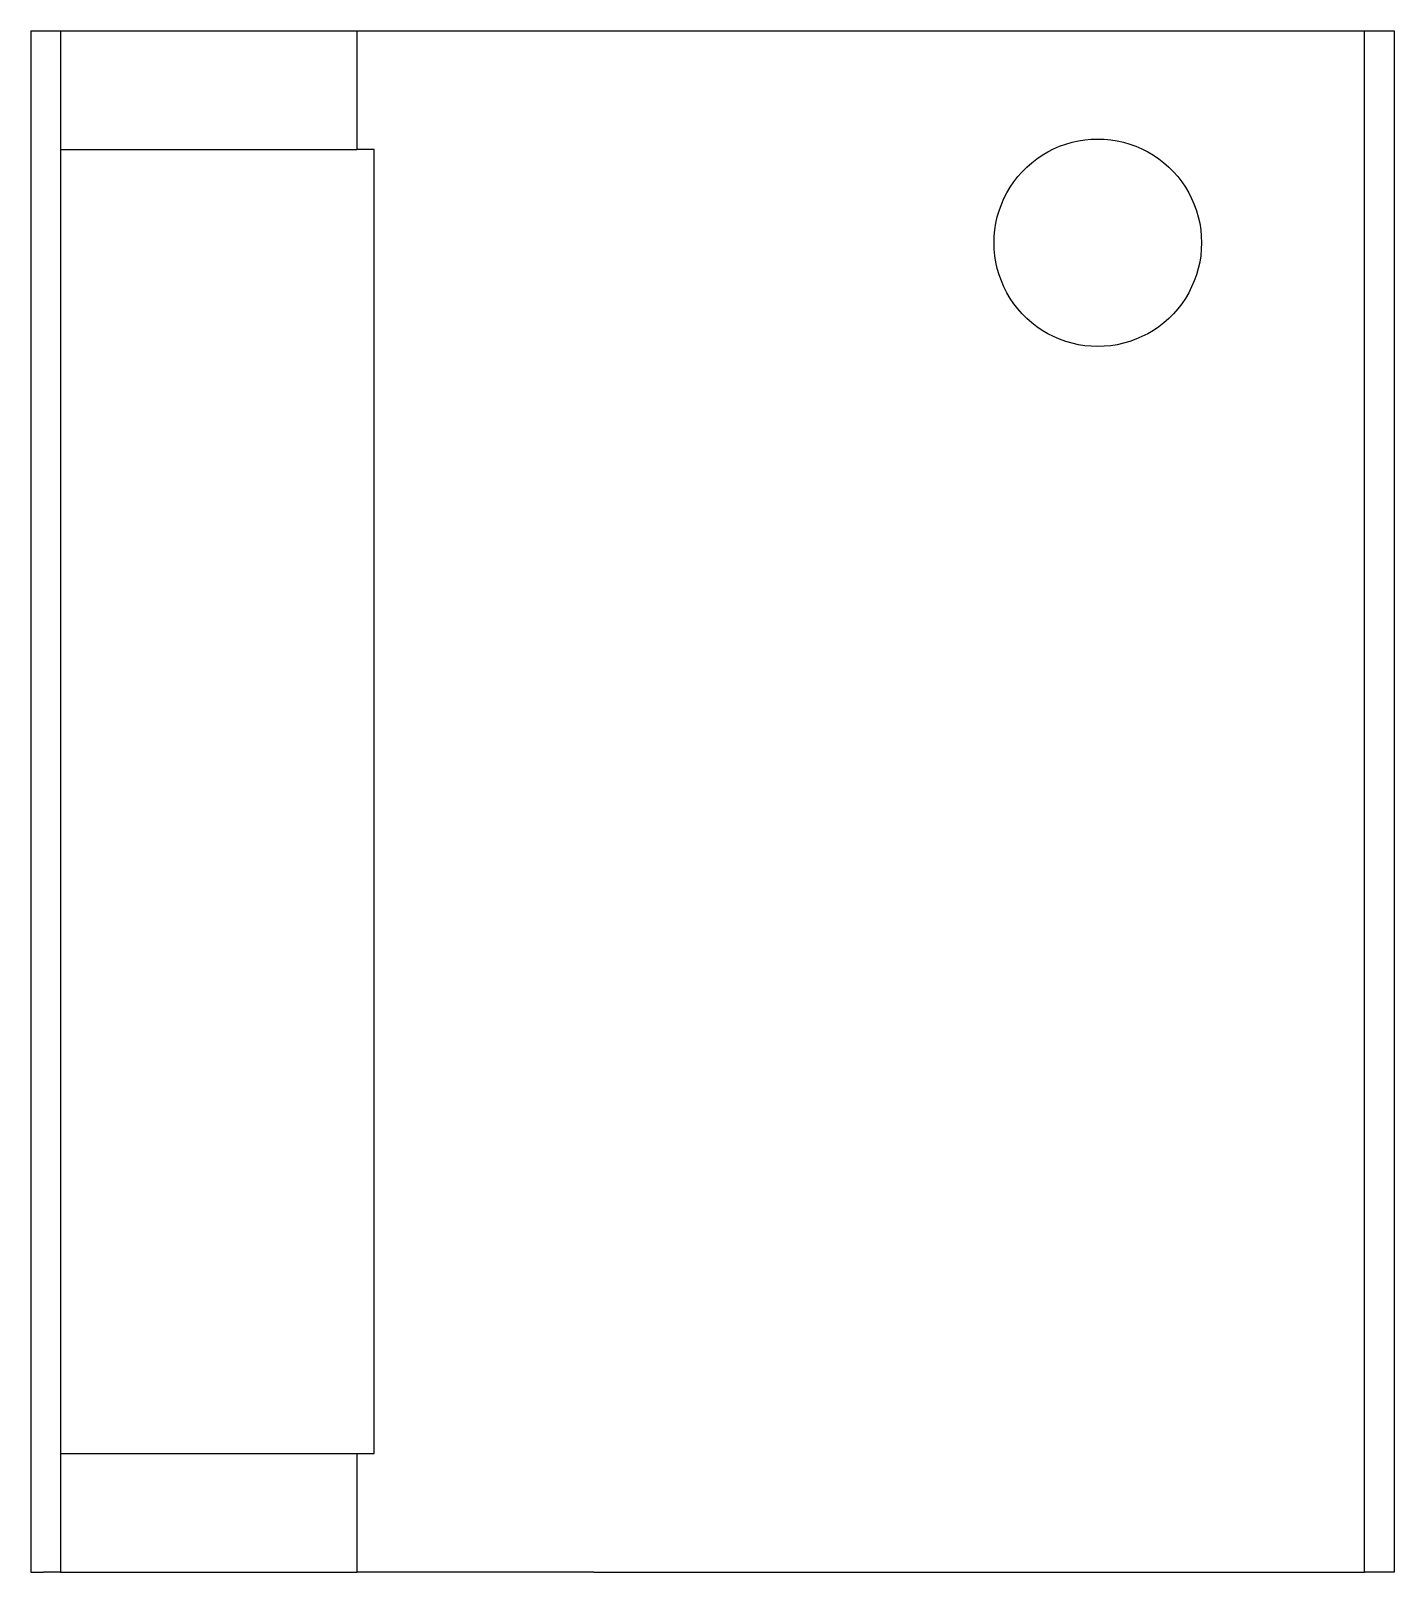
# Model space of a CAD drawing. Header units: metres. Extents: x -46 to 0, y 0 to 52.
import ezdxf

# ---------------------------------------------------------------- set-up
doc = ezdxf.new("R2010")
doc.units = ezdxf.units.M

msp = doc.modelspace()

# ---------------------------------------------------------------- linework, layer by layer
for points in [[(-46, 52), (-46, 50.96), (-46, 49.92), (-46, 48.88), (-46, 47.84), (-46, 46.8), (-46, 45.76), (-46, 44.72), (-46, 43.68), (-46, 42.64), (-46, 41.6), (-46, 40.56), (-46, 39.52), (-46, 38.48), (-46, 37.44), (-46, 36.4), (-46, 35.36), (-46, 34.32), (-46, 33.28), (-46, 32.24), (-46, 31.2), (-46, 30.16), (-46, 29.12), (-46, 28.08), (-46, 27.04), (-46, 26), (-46, 24.96), (-46, 23.92), (-46, 22.88), (-46, 21.84), (-46, 20.8), (-46, 19.76), (-46, 18.72), (-46, 17.68), (-46, 16.64), (-46, 15.6), (-46, 14.56), (-46, 13.52), (-46, 12.48), (-46, 11.44), (-46, 10.4), (-46, 9.36), (-46, 8.32), (-46, 7.28), (-46, 6.24), (-46, 5.2), (-46, 4.16), (-46, 3.12), (-46, 2.08), (-46, 1.04), (-46, 0)], [(-46, 52), (-45.999, 52), (-45.999, 52), (-45.998, 52), (-45.997, 52), (-45.995, 52), (-45.993, 52), (-45.991, 52), (-45.988, 52), (-45.985, 52), (-45.982, 52), (-45.979, 52), (-45.975, 52), (-45.97, 52), (-45.966, 52), (-45.961, 52), (-45.955, 52), (-45.95, 52), (-45.944, 52), (-45.937, 52), (-45.93, 52), (-45.923, 52), (-45.916, 52), (-45.908, 52), (-45.9, 52), (-45.892, 52), (-45.883, 52), (-45.873, 52), (-45.864, 52), (-45.854, 52), (-45.844, 52), (-45.834, 52), (-45.823, 52), (-45.812, 52), (-45.8, 52), (-45.788, 52), (-45.776, 52), (-45.764, 52), (-45.751, 52), (-45.738, 52), (-45.724, 52), (-45.71, 52), (-45.696, 52), (-45.682, 52), (-45.667, 52), (-45.652, 52), (-45.636, 52), (-45.621, 52), (-45.604, 52), (-45.588, 52), (-45.571, 52)], [(-45.571, 52), (-45.55, 52), (-45.528, 52), (-45.506, 52), (-45.485, 52), (-45.465, 52), (-45.444, 52), (-45.424, 52), (-45.405, 52), (-45.386, 52), (-45.368, 52), (-45.35, 52), (-45.332, 52), (-45.315, 52), (-45.298, 52), (-45.282, 52), (-45.267, 52), (-45.251, 52), (-45.236, 52), (-45.222, 52), (-45.208, 52), (-45.194, 52), (-45.181, 52), (-45.169, 52), (-45.156, 52), (-45.144, 52), (-45.133, 52), (-45.123, 52), (-45.112, 52), (-45.102, 52), (-45.093, 52), (-45.084, 52), (-45.075, 52), (-45.067, 52), (-45.06, 52), (-45.052, 52), (-45.046, 52), (-45.04, 52), (-45.034, 52), (-45.028, 52), (-45.024, 52), (-45.019, 52), (-45.015, 52), (-45.011, 52), (-45.009, 52), (-45.006, 52), (-45.004, 52), (-45.002, 52), (-45.002, 52), (-45.001, 52), (-45, 52)], [(-45, 52), (-45, 51.92), (-45, 51.84), (-45, 51.76), (-45, 51.68), (-45, 51.6), (-45, 51.52), (-45, 51.44), (-45, 51.36), (-45, 51.28), (-45, 51.2), (-45, 51.12), (-45, 51.04), (-45, 50.96), (-45, 50.88), (-45, 50.8), (-45, 50.72), (-45, 50.64), (-45, 50.56), (-45, 50.48), (-45, 50.4), (-45, 50.32), (-45, 50.24), (-45, 50.16), (-45, 50.08), (-45, 50), (-45, 49.92), (-45, 49.84), (-45, 49.76), (-45, 49.68), (-45, 49.6), (-45, 49.52), (-45, 49.44), (-45, 49.36), (-45, 49.28), (-45, 49.2), (-45, 49.12), (-45, 49.04), (-45, 48.96), (-45, 48.88), (-45, 48.8), (-45, 48.72), (-45, 48.64), (-45, 48.56), (-45, 48.48), (-45, 48.4), (-45, 48.32), (-45, 48.24), (-45, 48.16), (-45, 48.08), (-45, 48)], [(-45, 52), (-44.965, 52), (-44.93, 52), (-44.895, 52), (-44.83, 52), (-44.727, 52), (-44.623, 52), (-44.52, 52), (-44.362, 52), (-44.195, 52), (-44.028, 52), (-43.846, 52), (-43.624, 52), (-43.402, 52), (-43.181, 52), (-42.928, 52), (-42.662, 52), (-42.397, 52), (-42.127, 52), (-41.831, 52), (-41.535, 52), (-41.239, 52), (-40.935, 52), (-40.623, 52), (-40.312, 52), (-40, 52), (-39.688, 52), (-39.377, 52), (-39.065, 52), (-38.761, 52), (-38.465, 52), (-38.169, 52), (-37.873, 52), (-37.603, 52), (-37.338, 52), (-37.072, 52), (-36.819, 52), (-36.598, 52), (-36.376, 52), (-36.154, 52), (-35.972, 52), (-35.805, 52), (-35.638, 52), (-35.48, 52), (-35.377, 52), (-35.273, 52), (-35.17, 52), (-35.105, 52), (-35.07, 52), (-35.035, 52), (-35, 52)], [(-35, 52), (-35, 51.92), (-35, 51.84), (-35, 51.76), (-35, 51.68), (-35, 51.6), (-35, 51.52), (-35, 51.44), (-35, 51.36), (-35, 51.28), (-35, 51.2), (-35, 51.12), (-35, 51.04), (-35, 50.96), (-35, 50.88), (-35, 50.8), (-35, 50.72), (-35, 50.64), (-35, 50.56), (-35, 50.48), (-35, 50.4), (-35, 50.32), (-35, 50.24), (-35, 50.16), (-35, 50.08), (-35, 50), (-35, 49.92), (-35, 49.84), (-35, 49.76), (-35, 49.68), (-35, 49.6), (-35, 49.52), (-35, 49.44), (-35, 49.36), (-35, 49.28), (-35, 49.2), (-35, 49.12), (-35, 49.04), (-35, 48.96), (-35, 48.88), (-35, 48.8), (-35, 48.72), (-35, 48.64), (-35, 48.56), (-35, 48.48), (-35, 48.4), (-35, 48.32), (-35, 48.24), (-35, 48.16), (-35, 48.08), (-35, 48)], [(-35, 52), (-34.986, 52), (-34.972, 52), (-34.958, 52), (-34.932, 52), (-34.89, 52), (-34.848, 52), (-34.805, 52), (-34.74, 52), (-34.67, 52), (-34.601, 52), (-34.524, 52), (-34.427, 52), (-34.331, 52), (-34.235, 52), (-34.121, 52), (-33.999, 52), (-33.878, 52), (-33.753, 52), (-33.608, 52), (-33.462, 52), (-33.317, 52), (-33.159, 52), (-32.992, 52), (-32.824, 52), (-32.657, 52), (-32.47, 52), (-32.282, 52), (-32.095, 52), (-31.9, 52), (-31.695, 52), (-31.49, 52), (-31.286, 52), (-31.068, 52), (-30.848, 52), (-30.628, 52), (-30.405, 52), (-30.173, 52), (-29.941, 52), (-29.709, 52), (-29.47, 52), (-29.228, 52), (-28.987, 52), (-28.745, 52), (-28.497, 52), (-28.249, 52), (-28.002, 52), (-27.752, 52), (-27.502, 52), (-27.251, 52), (-27, 52)], [(-27, 52), (-26.48, 52), (-25.96, 52), (-25.44, 52), (-24.92, 52), (-24.4, 52), (-23.88, 52), (-23.36, 52), (-22.84, 52), (-22.32, 52), (-21.8, 52), (-21.28, 52), (-20.76, 52), (-20.24, 52), (-19.72, 52), (-19.2, 52), (-18.68, 52), (-18.16, 52), (-17.64, 52), (-17.12, 52), (-16.6, 52), (-16.08, 52), (-15.56, 52), (-15.04, 52), (-14.52, 52), (-14, 52), (-13.48, 52), (-12.96, 52), (-12.44, 52), (-11.92, 52), (-11.4, 52), (-10.88, 52), (-10.36, 52), (-9.84, 52), (-9.32, 52), (-8.8, 52), (-8.28, 52), (-7.76, 52), (-7.24, 52), (-6.72, 52), (-6.2, 52), (-5.68, 52), (-5.16, 52), (-4.64, 52), (-4.12, 52), (-3.6, 52), (-3.08, 52), (-2.56, 52), (-2.04, 52), (-1.52, 52), (-1, 52)], [(-1, 0), (-1, 1.04), (-1, 2.08), (-1, 3.12), (-1, 4.16), (-1, 5.2), (-1, 6.24), (-1, 7.28), (-1, 8.32), (-1, 9.36), (-1, 10.4), (-1, 11.44), (-1, 12.48), (-1, 13.52), (-1, 14.56), (-1, 15.6), (-1, 16.64), (-1, 17.68), (-1, 18.72), (-1, 19.76), (-1, 20.8), (-1, 21.84), (-1, 22.88), (-1, 23.92), (-1, 24.96), (-1, 26), (-1, 27.04), (-1, 28.08), (-1, 29.12), (-1, 30.16), (-1, 31.2), (-1, 32.24), (-1, 33.28), (-1, 34.32), (-1, 35.36), (-1, 36.4), (-1, 37.44), (-1, 38.48), (-1, 39.52), (-1, 40.56), (-1, 41.6), (-1, 42.64), (-1, 43.68), (-1, 44.72), (-1, 45.76), (-1, 46.8), (-1, 47.84), (-1, 48.88), (-1, 49.92), (-1, 50.96), (-1, 52)], [(-1, 52), (-0.98, 52), (-0.96, 52), (-0.94, 52), (-0.92, 52), (-0.9, 52), (-0.88, 52), (-0.86, 52), (-0.84, 52), (-0.82, 52), (-0.8, 52), (-0.78, 52), (-0.76, 52), (-0.74, 52), (-0.72, 52), (-0.7, 52), (-0.68, 52), (-0.66, 52), (-0.64, 52), (-0.62, 52), (-0.6, 52), (-0.58, 52), (-0.56, 52), (-0.54, 52), (-0.52, 52), (-0.5, 52), (-0.48, 52), (-0.46, 52), (-0.44, 52), (-0.42, 52), (-0.4, 52), (-0.38, 52), (-0.36, 52), (-0.34, 52), (-0.32, 52), (-0.3, 52), (-0.28, 52), (-0.26, 52), (-0.24, 52), (-0.22, 52), (-0.2, 52), (-0.18, 52), (-0.16, 52), (-0.14, 52), (-0.12, 52), (-0.1, 52), (-0.08, 52), (-0.06, 52), (-0.04, 52), (-0.02, 52), (0, 52)], [(0, 52), (0, 50.96), (0, 49.92), (0, 48.88), (0, 47.84), (0, 46.8), (0, 45.76), (0, 44.72), (0, 43.68), (0, 42.64), (0, 41.6), (0, 40.56), (0, 39.52), (0, 38.48), (0, 37.44), (0, 36.4), (0, 35.36), (0, 34.32), (0, 33.28), (0, 32.24), (0, 31.2), (0, 30.16), (0, 29.12), (0, 28.08), (0, 27.04), (0, 26), (0, 24.96), (0, 23.92), (0, 22.88), (0, 21.84), (0, 20.8), (0, 19.76), (0, 18.72), (0, 17.68), (0, 16.64), (0, 15.6), (0, 14.56), (0, 13.52), (0, 12.48), (0, 11.44), (0, 10.4), (0, 9.36), (0, 8.32), (0, 7.28), (0, 6.24), (0, 5.2), (0, 4.16), (0, 3.12), (0, 2.08), (0, 1.04), (0, 0)], [(-45, 48), (-45, 47.12), (-45, 46.24), (-45, 45.36), (-45, 44.48), (-45, 43.6), (-45, 42.72), (-45, 41.84), (-45, 40.96), (-45, 40.08), (-45, 39.2), (-45, 38.32), (-45, 37.44), (-45, 36.56), (-45, 35.68), (-45, 34.8), (-45, 33.92), (-45, 33.04), (-45, 32.16), (-45, 31.28), (-45, 30.4), (-45, 29.52), (-45, 28.64), (-45, 27.76), (-45, 26.88), (-45, 26), (-45, 25.12), (-45, 24.24), (-45, 23.36), (-45, 22.48), (-45, 21.6), (-45, 20.72), (-45, 19.84), (-45, 18.96), (-45, 18.08), (-45, 17.2), (-45, 16.32), (-45, 15.44), (-45, 14.56), (-45, 13.68), (-45, 12.8), (-45, 11.92), (-45, 11.04), (-45, 10.16), (-45, 9.28), (-45, 8.4), (-45, 7.52), (-45, 6.64), (-45, 5.76), (-45, 4.88), (-45, 4)], [(-45, 48), (-44.965, 48), (-44.93, 48), (-44.895, 48), (-44.83, 48), (-44.727, 48), (-44.623, 48), (-44.52, 48), (-44.362, 48), (-44.195, 48), (-44.028, 48), (-43.846, 48), (-43.624, 48), (-43.402, 48), (-43.181, 48), (-42.928, 48), (-42.662, 48), (-42.397, 48), (-42.127, 48), (-41.831, 48), (-41.535, 48), (-41.239, 48), (-40.935, 48), (-40.623, 48), (-40.312, 48), (-40, 48), (-39.688, 48), (-39.377, 48), (-39.065, 48), (-38.761, 48), (-38.465, 48), (-38.169, 48), (-37.873, 48), (-37.603, 48), (-37.338, 48), (-37.072, 48), (-36.819, 48), (-36.598, 48), (-36.376, 48), (-36.154, 48), (-35.972, 48), (-35.805, 48), (-35.638, 48), (-35.48, 48), (-35.377, 48), (-35.273, 48), (-35.17, 48), (-35.105, 48), (-35.07, 48), (-35.035, 48), (-35, 48)], [(-34.416, 48), (-34.438, 48), (-34.461, 48), (-34.483, 48), (-34.505, 48), (-34.525, 48), (-34.546, 48), (-34.567, 48), (-34.586, 48), (-34.605, 48), (-34.624, 48), (-34.643, 48), (-34.66, 48), (-34.678, 48), (-34.695, 48), (-34.712, 48), (-34.728, 48), (-34.743, 48), (-34.759, 48), (-34.773, 48), (-34.787, 48), (-34.802, 48), (-34.815, 48), (-34.828, 48), (-34.84, 48), (-34.853, 48), (-34.864, 48), (-34.875, 48), (-34.885, 48), (-34.896, 48), (-34.905, 48), (-34.914, 48), (-34.923, 48), (-34.931, 48), (-34.939, 48), (-34.946, 48), (-34.953, 48), (-34.959, 48), (-34.965, 48), (-34.971, 48), (-34.976, 48), (-34.98, 48), (-34.984, 48), (-34.988, 48), (-34.991, 48), (-34.993, 48), (-34.996, 48), (-34.997, 48), (-34.998, 48), (-34.999, 48), (-35, 48)], [(-34.416, 4), (-34.416, 4.88), (-34.416, 5.76), (-34.416, 6.64), (-34.416, 7.52), (-34.416, 8.4), (-34.416, 9.28), (-34.416, 10.16), (-34.416, 11.04), (-34.416, 11.92), (-34.416, 12.8), (-34.416, 13.68), (-34.416, 14.56), (-34.416, 15.44), (-34.416, 16.32), (-34.416, 17.2), (-34.416, 18.08), (-34.416, 18.96), (-34.416, 19.84), (-34.416, 20.72), (-34.416, 21.6), (-34.416, 22.48), (-34.416, 23.36), (-34.416, 24.24), (-34.416, 25.12), (-34.416, 26), (-34.416, 26.88), (-34.416, 27.76), (-34.416, 28.64), (-34.416, 29.52), (-34.416, 30.4), (-34.416, 31.28), (-34.416, 32.16), (-34.416, 33.04), (-34.416, 33.92), (-34.416, 34.8), (-34.416, 35.68), (-34.416, 36.56), (-34.416, 37.44), (-34.416, 38.32), (-34.416, 39.2), (-34.416, 40.08), (-34.416, 40.96), (-34.416, 41.84), (-34.416, 42.72), (-34.416, 43.6), (-34.416, 44.48), (-34.416, 45.36), (-34.416, 46.24), (-34.416, 47.12), (-34.416, 48)], [(-13.5, 44.85), (-13.493, 45.07), (-13.472, 45.289), (-13.438, 45.506), (-13.39, 45.72), (-13.329, 45.932), (-13.254, 46.138), (-13.167, 46.34), (-13.067, 46.536), (-12.955, 46.725), (-12.832, 46.907), (-12.697, 47.081), (-12.551, 47.246), (-12.396, 47.401), (-12.231, 47.547), (-12.057, 47.682), (-11.875, 47.805), (-11.686, 47.917), (-11.49, 48.017), (-11.288, 48.104), (-11.082, 48.179), (-10.87, 48.24), (-10.656, 48.288), (-10.439, 48.322), (-10.22, 48.343), (-10, 48.35), (-9.78, 48.343), (-9.561, 48.322), (-9.344, 48.288), (-9.13, 48.24), (-8.918, 48.179), (-8.712, 48.104), (-8.51, 48.017), (-8.314, 47.917), (-8.125, 47.805), (-7.943, 47.682), (-7.769, 47.547), (-7.604, 47.401), (-7.449, 47.246), (-7.303, 47.081), (-7.168, 46.907), (-7.045, 46.725), (-6.933, 46.536), (-6.833, 46.34), (-6.746, 46.138), (-6.671, 45.932), (-6.61, 45.72), (-6.562, 45.506), (-6.528, 45.289), (-6.507, 45.07), (-6.5, 44.85)], [(-6.5, 44.85), (-6.507, 44.63), (-6.528, 44.411), (-6.562, 44.194), (-6.61, 43.98), (-6.671, 43.768), (-6.746, 43.562), (-6.833, 43.36), (-6.933, 43.164), (-7.045, 42.975), (-7.168, 42.793), (-7.303, 42.619), (-7.449, 42.454), (-7.604, 42.299), (-7.769, 42.153), (-7.943, 42.018), (-8.125, 41.895), (-8.314, 41.783), (-8.51, 41.683), (-8.712, 41.596), (-8.918, 41.521), (-9.13, 41.46), (-9.344, 41.412), (-9.561, 41.378), (-9.78, 41.357), (-10, 41.35), (-10.22, 41.357), (-10.439, 41.378), (-10.656, 41.412), (-10.87, 41.46), (-11.082, 41.521), (-11.288, 41.596), (-11.49, 41.683), (-11.686, 41.783), (-11.875, 41.895), (-12.057, 42.018), (-12.231, 42.153), (-12.396, 42.299), (-12.551, 42.454), (-12.697, 42.619), (-12.832, 42.793), (-12.955, 42.975), (-13.067, 43.164), (-13.167, 43.36), (-13.254, 43.562), (-13.329, 43.768), (-13.39, 43.98), (-13.438, 44.194), (-13.472, 44.411), (-13.493, 44.63), (-13.5, 44.85)], [(-45, 4), (-45, 3.92), (-45, 3.84), (-45, 3.76), (-45, 3.68), (-45, 3.6), (-45, 3.52), (-45, 3.44), (-45, 3.36), (-45, 3.28), (-45, 3.2), (-45, 3.12), (-45, 3.04), (-45, 2.96), (-45, 2.88), (-45, 2.8), (-45, 2.72), (-45, 2.64), (-45, 2.56), (-45, 2.48), (-45, 2.4), (-45, 2.32), (-45, 2.24), (-45, 2.16), (-45, 2.08), (-45, 2), (-45, 1.92), (-45, 1.84), (-45, 1.76), (-45, 1.68), (-45, 1.6), (-45, 1.52), (-45, 1.44), (-45, 1.36), (-45, 1.28), (-45, 1.2), (-45, 1.12), (-45, 1.04), (-45, 0.96), (-45, 0.88), (-45, 0.8), (-45, 0.72), (-45, 0.64), (-45, 0.56), (-45, 0.48), (-45, 0.4), (-45, 0.32), (-45, 0.24), (-45, 0.16), (-45, 0.08), (-45, 0)], [(-45, 4), (-44.965, 4), (-44.93, 4), (-44.895, 4), (-44.83, 4), (-44.727, 4), (-44.623, 4), (-44.52, 4), (-44.362, 4), (-44.195, 4), (-44.028, 4), (-43.846, 4), (-43.624, 4), (-43.402, 4), (-43.181, 4), (-42.928, 4), (-42.662, 4), (-42.397, 4), (-42.127, 4), (-41.831, 4), (-41.535, 4), (-41.239, 4), (-40.935, 4), (-40.623, 4), (-40.312, 4), (-40, 4), (-39.688, 4), (-39.377, 4), (-39.065, 4), (-38.761, 4), (-38.465, 4), (-38.169, 4), (-37.873, 4), (-37.603, 4), (-37.338, 4), (-37.072, 4), (-36.819, 4), (-36.598, 4), (-36.376, 4), (-36.154, 4), (-35.972, 4), (-35.805, 4), (-35.638, 4), (-35.48, 4), (-35.377, 4), (-35.273, 4), (-35.17, 4), (-35.105, 4), (-35.07, 4), (-35.035, 4), (-35, 4)], [(-35, 4), (-35, 3.92), (-35, 3.84), (-35, 3.76), (-35, 3.68), (-35, 3.6), (-35, 3.52), (-35, 3.44), (-35, 3.36), (-35, 3.28), (-35, 3.2), (-35, 3.12), (-35, 3.04), (-35, 2.96), (-35, 2.88), (-35, 2.8), (-35, 2.72), (-35, 2.64), (-35, 2.56), (-35, 2.48), (-35, 2.4), (-35, 2.32), (-35, 2.24), (-35, 2.16), (-35, 2.08), (-35, 2), (-35, 1.92), (-35, 1.84), (-35, 1.76), (-35, 1.68), (-35, 1.6), (-35, 1.52), (-35, 1.44), (-35, 1.36), (-35, 1.28), (-35, 1.2), (-35, 1.12), (-35, 1.04), (-35, 0.96), (-35, 0.88), (-35, 0.8), (-35, 0.72), (-35, 0.64), (-35, 0.56), (-35, 0.48), (-35, 0.4), (-35, 0.32), (-35, 0.24), (-35, 0.16), (-35, 0.08), (-35, 0)], [(-35, 4), (-34.999, 4), (-34.998, 4), (-34.997, 4), (-34.996, 4), (-34.993, 4), (-34.991, 4), (-34.988, 4), (-34.984, 4), (-34.98, 4), (-34.976, 4), (-34.971, 4), (-34.965, 4), (-34.959, 4), (-34.953, 4), (-34.946, 4), (-34.939, 4), (-34.931, 4), (-34.923, 4), (-34.914, 4), (-34.905, 4), (-34.896, 4), (-34.885, 4), (-34.875, 4), (-34.864, 4), (-34.853, 4), (-34.84, 4), (-34.828, 4), (-34.815, 4), (-34.802, 4), (-34.787, 4), (-34.773, 4), (-34.759, 4), (-34.743, 4), (-34.728, 4), (-34.712, 4), (-34.695, 4), (-34.678, 4), (-34.66, 4), (-34.643, 4), (-34.624, 4), (-34.605, 4), (-34.586, 4), (-34.567, 4), (-34.546, 4), (-34.525, 4), (-34.505, 4), (-34.483, 4), (-34.461, 4), (-34.438, 4), (-34.416, 4)], [(-46, 0), (-45.999, 0), (-45.999, 0), (-45.998, 0), (-45.997, 0), (-45.995, 0), (-45.993, 0), (-45.991, 0), (-45.988, 0), (-45.985, 0), (-45.982, 0), (-45.979, 0), (-45.975, 0), (-45.97, 0), (-45.966, 0), (-45.961, 0), (-45.955, 0), (-45.95, 0), (-45.944, 0), (-45.937, 0), (-45.93, 0), (-45.923, 0), (-45.916, 0), (-45.908, 0), (-45.9, 0), (-45.892, 0), (-45.883, 0), (-45.873, 0), (-45.864, 0), (-45.854, 0), (-45.844, 0), (-45.834, 0), (-45.823, 0), (-45.812, 0), (-45.8, 0), (-45.788, 0), (-45.776, 0), (-45.764, 0), (-45.751, 0), (-45.738, 0), (-45.724, 0), (-45.71, 0), (-45.696, 0), (-45.682, 0), (-45.667, 0), (-45.652, 0), (-45.636, 0), (-45.621, 0), (-45.604, 0), (-45.588, 0), (-45.571, 0)], [(-45, 0), (-45.001, 0), (-45.002, 0), (-45.002, 0), (-45.004, 0), (-45.006, 0), (-45.009, 0), (-45.011, 0), (-45.015, 0), (-45.019, 0), (-45.024, 0), (-45.028, 0), (-45.034, 0), (-45.04, 0), (-45.046, 0), (-45.052, 0), (-45.06, 0), (-45.067, 0), (-45.075, 0), (-45.084, 0), (-45.093, 0), (-45.102, 0), (-45.112, 0), (-45.123, 0), (-45.133, 0), (-45.144, 0), (-45.156, 0), (-45.169, 0), (-45.181, 0), (-45.194, 0), (-45.208, 0), (-45.222, 0), (-45.236, 0), (-45.251, 0), (-45.267, 0), (-45.282, 0), (-45.298, 0), (-45.315, 0), (-45.332, 0), (-45.35, 0), (-45.368, 0), (-45.386, 0), (-45.405, 0), (-45.424, 0), (-45.444, 0), (-45.465, 0), (-45.485, 0), (-45.506, 0), (-45.528, 0), (-45.55, 0), (-45.571, 0)], [(-45, 0), (-44.965, 0), (-44.93, 0), (-44.895, 0), (-44.83, 0), (-44.727, 0), (-44.623, 0), (-44.52, 0), (-44.362, 0), (-44.195, 0), (-44.028, 0), (-43.846, 0), (-43.624, 0), (-43.402, 0), (-43.181, 0), (-42.928, 0), (-42.662, 0), (-42.397, 0), (-42.127, 0), (-41.831, 0), (-41.535, 0), (-41.239, 0), (-40.935, 0), (-40.623, 0), (-40.312, 0), (-40, 0), (-39.688, 0), (-39.377, 0), (-39.065, 0), (-38.761, 0), (-38.465, 0), (-38.169, 0), (-37.873, 0), (-37.603, 0), (-37.338, 0), (-37.072, 0), (-36.819, 0), (-36.598, 0), (-36.376, 0), (-36.154, 0), (-35.972, 0), (-35.805, 0), (-35.638, 0), (-35.48, 0), (-35.377, 0), (-35.273, 0), (-35.17, 0), (-35.105, 0), (-35.07, 0), (-35.035, 0), (-35, 0)], [(-27, 0), (-27.251, 0), (-27.502, 0), (-27.752, 0), (-28.002, 0), (-28.249, 0), (-28.497, 0), (-28.745, 0), (-28.987, 0), (-29.228, 0), (-29.47, 0), (-29.709, 0), (-29.941, 0), (-30.173, 0), (-30.405, 0), (-30.628, 0), (-30.848, 0), (-31.068, 0), (-31.286, 0), (-31.49, 0), (-31.695, 0), (-31.9, 0), (-32.095, 0), (-32.282, 0), (-32.47, 0), (-32.657, 0), (-32.824, 0), (-32.992, 0), (-33.159, 0), (-33.317, 0), (-33.462, 0), (-33.608, 0), (-33.753, 0), (-33.878, 0), (-33.999, 0), (-34.121, 0), (-34.235, 0), (-34.331, 0), (-34.427, 0), (-34.524, 0), (-34.601, 0), (-34.67, 0), (-34.74, 0), (-34.805, 0), (-34.848, 0), (-34.89, 0), (-34.932, 0), (-34.958, 0), (-34.972, 0), (-34.986, 0), (-35, 0)], [(-27, 0), (-26.48, 0), (-25.96, 0), (-25.44, 0), (-24.92, 0), (-24.4, 0), (-23.88, 0), (-23.36, 0), (-22.84, 0), (-22.32, 0), (-21.8, 0), (-21.28, 0), (-20.76, 0), (-20.24, 0), (-19.72, 0), (-19.2, 0), (-18.68, 0), (-18.16, 0), (-17.64, 0), (-17.12, 0), (-16.6, 0), (-16.08, 0), (-15.56, 0), (-15.04, 0), (-14.52, 0), (-14, 0), (-13.48, 0), (-12.96, 0), (-12.44, 0), (-11.92, 0), (-11.4, 0), (-10.88, 0), (-10.36, 0), (-9.84, 0), (-9.32, 0), (-8.8, 0), (-8.28, 0), (-7.76, 0), (-7.24, 0), (-6.72, 0), (-6.2, 0), (-5.68, 0), (-5.16, 0), (-4.64, 0), (-4.12, 0), (-3.6, 0), (-3.08, 0), (-2.56, 0), (-2.04, 0), (-1.52, 0), (-1, 0)], [(0, 0), (-0.02, 0), (-0.04, 0), (-0.06, 0), (-0.08, 0), (-0.1, 0), (-0.12, 0), (-0.14, 0), (-0.16, 0), (-0.18, 0), (-0.2, 0), (-0.22, 0), (-0.24, 0), (-0.26, 0), (-0.28, 0), (-0.3, 0), (-0.32, 0), (-0.34, 0), (-0.36, 0), (-0.38, 0), (-0.4, 0), (-0.42, 0), (-0.44, 0), (-0.46, 0), (-0.48, 0), (-0.5, 0), (-0.52, 0), (-0.54, 0), (-0.56, 0), (-0.58, 0), (-0.6, 0), (-0.62, 0), (-0.64, 0), (-0.66, 0), (-0.68, 0), (-0.7, 0), (-0.72, 0), (-0.74, 0), (-0.76, 0), (-0.78, 0), (-0.8, 0), (-0.82, 0), (-0.84, 0), (-0.86, 0), (-0.88, 0), (-0.9, 0), (-0.92, 0), (-0.94, 0), (-0.96, 0), (-0.98, 0), (-1, 0)]]:
    msp.add_lwpolyline(points)

doc.saveas('drawing.dxf')
